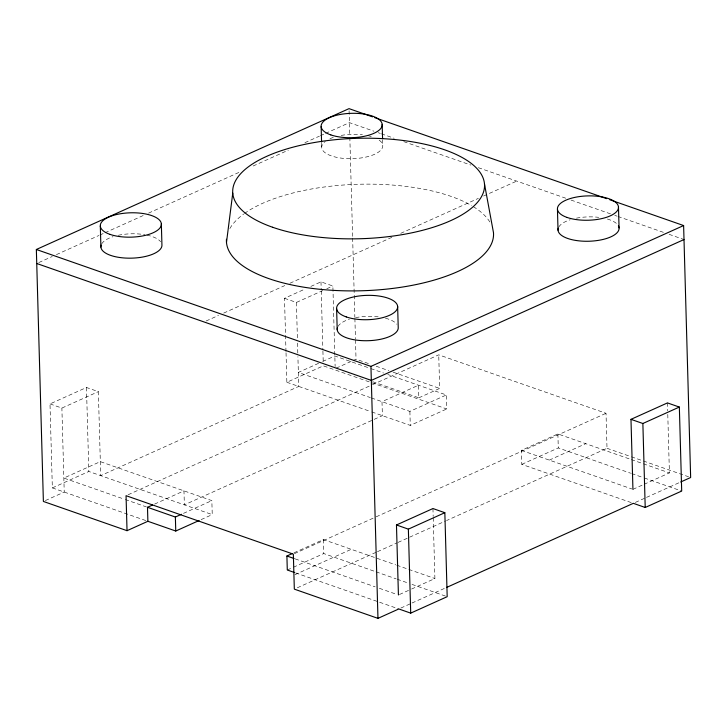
<?xml version="1.0" encoding="UTF-8"?>
<svg xmlns="http://www.w3.org/2000/svg" width="727" height="727" viewBox="0 0 727 727"><rect width="100%" height="100%" fill="white"/><g stroke="black" fill="none" stroke-linecap="round" stroke-linejoin="round"><path stroke-width="0.55" stroke-dasharray="3.63 2.73" d="M38.813 262.556L52.271 256.495M56.415 254.623L98.863 235.503M99.899 235.039L104.043 233.176M105.079 232.704L143.383 215.456M148.562 213.12L239.674 172.081M253.132 166.01L288.337 150.162M304.904 142.692L319.398 136.167M320.434 135.704L324.569 133.832M325.605 133.368L349.423 122.645L373.932 131.205M206.105 321.007L218.527 315.409M223.707 313.083L284.793 285.566M289.964 283.23L392.471 237.057M400.75 233.331L478.402 198.353M483.582 196.017L516.715 181.096M145.763 520.55L52.344 487.908L49.999 403.921L86.477 387.491L98.363 391.644L100.717 475.631L298.742 386.428L297.906 356.63M285.993 351.632L284.502 298.288L304.777 289.155M310.856 286.42L320.989 281.858L332.875 286.011L335.129 366.499M49.999 403.921L61.886 408.074L98.363 391.644M284.502 298.288L296.398 302.441L322.743 290.573M326.796 288.746L332.875 286.011M318.617 363.3L298.352 372.433L370.352 397.587M322.67 361.473L334.829 355.994L369.77 368.207M52.344 487.908L88.821 471.478L212.239 514.598L211.848 500.603L100.326 461.636L63.84 478.066L124.19 499.149M286.029 352.768L286.856 382.275L323.333 365.845L446.751 408.965L446.36 394.97L387.773 374.496M336.174 368.153L352.059 360.992M353.049 360.547L356.03 359.211L370.852 364.381M45.374 500.558L64.23 492.061L61.886 408.074M128.125 494.751L371.433 385.156M372.469 384.683L438.735 354.84L606.027 413.29L607.009 448.286L446.542 520.568M154.578 504.093L183.967 490.861L184.358 504.856L382.393 415.653L381.993 401.658L418.479 385.228L418.825 397.823L372.242 381.548M418.825 397.823L439.671 388.436L438.735 354.84M183.477 513.38L211.848 500.603M371.406 397.96L409.883 411.4L446.36 394.97M201.097 519.623L212.239 514.598M371.797 411.955L410.273 425.395L446.751 408.965M293.99 552.802L323.379 539.57L395.724 564.852M631.209 502.593L521.795 464.362L521.404 450.367L557.882 433.937L630.236 459.21M294.38 553.665L375.141 517.288M376.177 516.824L606.027 413.29M287.292 569.995L292.354 567.714M293.372 567.26L323.769 553.565L374.941 571.449M521.795 464.362L558.281 447.932L630.627 473.213M294.926 574.684L351.259 549.312M549.285 460.109L585.771 443.679M297.307 587.789L376.404 552.156M377.431 551.693L397.033 542.869M398.06 542.406L445.506 521.032M399.441 594.513L410.582 589.488M411.6 589.034L434.9 578.538L433.201 517.579M632.935 489.335L643.068 484.773M644.077 484.309L669.413 472.904L667.713 411.945M400.841 608.054L410.973 603.492M411.991 603.028L445.606 587.889M635.353 502.421L645.485 497.859M646.503 497.395L679.727 482.428M378.194 132.696L380.321 133.441M381.384 133.813L394.17 138.275M403.767 141.629L470.896 165.084M478.348 167.692L565.724 198.217M571.058 200.079L610.48 213.856M614.742 215.346L616.878 216.092M617.941 216.464L663.76 232.467M669.085 234.33L682.935 239.174M376.15 366.235L388.854 370.679M393.089 372.151L439.671 388.436M607.009 448.286L630.3 456.42M631.354 456.792L688.533 476.767M370.834 368.58L383.538 373.015M631.3 459.582L669.413 472.904M631.69 473.586L643.331 477.648M644.395 478.021L681.699 491.052M521.404 450.367L631.872 488.962M286.856 382.275L370.743 411.582M396.788 565.215L434.9 578.538M376.004 571.813L396.115 578.846M397.178 579.219L407.765 582.918M412 584.399L447.187 596.685M125.253 499.522L146.427 506.919M295.162 558.89L375.132 586.825M379.367 588.307L397.369 594.595M295.553 572.885L398.814 608.962M667.459 402.912L667.677 410.819M557.882 433.937L558.281 447.932M432.947 508.546L433.174 516.452M409.883 411.4L410.273 425.395M382.602 139.848L382.756 145.373M349.087 110.795L349.796 136.222M349.832 137.358L352.613 236.966M352.65 238.092L354.858 317.326M354.894 318.462L355.458 338.837M355.494 339.963L356.03 359.211M321.607 143.21L321.734 147.626M320.989 281.858L321.207 289.8M321.243 290.936L322.888 349.951M322.915 351.086L323.206 361.301M323.379 539.57L323.769 553.565M296.398 302.441L297.407 338.564M297.534 343.08L297.879 355.494M86.477 387.491L88.821 471.478M229.868 228.532A133.614 53.28 -1.6 0 1 243.709 214.02M244.526 213.429A133.614 53.28 -1.6 0 1 471.632 205.641M473.332 206.659A133.614 53.28 -1.6 0 1 489.862 222.035M337.973 326.478A30.543 12.177 -1.6 0 1 349.378 319.226M355.612 317.635A30.543 12.177 -1.6 0 1 380.03 317.099M385.474 318.208A30.543 12.177 -1.6 0 1 396.924 324.297M558.799 227.006A30.543 12.177 -1.6 0 1 570.204 219.754M576.438 218.164A30.543 12.177 -1.6 0 1 598.721 217.337M607.372 219.036A30.543 12.177 -1.6 0 1 617.75 224.825M379.149 140.111A30.543 12.177 -1.6 0 1 352.286 158.686A30.543 12.177 -1.6 0 1 325.305 141.401M329.94 138.712A30.543 12.177 -1.6 0 1 336.092 136.54M341.199 135.404A30.543 12.177 -1.6 0 1 362.428 134.777M367.762 135.649A30.543 12.177 -1.6 0 1 373.096 137.112M101.68 243.918A30.543 12.177 -1.6 0 1 113.076 236.666M118.265 235.284A30.543 12.177 -1.6 0 1 144.773 234.703M146.936 235.121A30.543 12.177 -1.6 0 1 160.622 241.737"/><path stroke-width="1.09" d="M226.488 242.454L232.749 193.182M199.071 520.532L175.761 531.028L147.881 521.286L127.034 530.683L43.384 501.448L36.35 249.488L349.033 108.641L372.542 116.856M36.35 249.488L370.934 366.39L683.616 225.552L690.65 477.512L680.726 481.983M684.007 239.547L371.324 380.394L36.741 263.492M147.881 521.286L147.49 507.292L152.552 505.011M147.49 507.292L175.371 517.033L181.45 514.298M294.517 572.522L287.292 569.995L286.901 556.001L291.963 553.72M398.423 594.968L396.469 524.976L432.947 508.546L444.842 512.699L447.187 596.685L410.71 613.125L398.814 608.962L377.967 618.359L294.326 589.134L293.344 554.138L126.053 495.687L127.034 530.683M632.935 489.335L630.981 419.343L667.459 402.912L679.345 407.065L681.699 491.052L645.212 507.482L633.326 503.329L446.642 587.425M396.469 524.976L408.365 529.138L444.842 512.699M630.981 419.343L642.868 423.496L679.345 407.065M374.687 117.61L606.645 198.653M609.853 199.78L683.616 225.552M286.901 556.001L294.126 558.527M484.473 183.867L493.469 232.576A133.614 53.28 -1.6 0 1 360.483 290.8A133.614 53.28 -1.6 0 1 226.46 239.256M642.868 423.496L645.212 507.482M618.468 206.941L619.059 227.933M557.445 209.194L558.027 230.195M408.365 529.138L410.71 613.125M397.642 306.412L398.223 327.404A30.543 12.177 -1.6 0 1 366.081 340.736A30.543 12.177 -1.6 0 1 337.492 327.532M382.175 124.381L382.575 138.739M370.934 366.39L377.967 618.359M336.619 308.666L337.201 329.667M321.152 126.634L321.579 142.101M175.371 517.033L175.761 531.028M161.349 223.852L161.93 244.845A30.543 12.177 -1.6 0 1 129.788 258.176A30.543 12.177 -1.6 0 1 101.189 244.972M100.317 226.106L100.908 247.098M618.413 225.843A30.543 12.177 -1.6 0 1 589.579 241.219A30.543 12.177 -1.6 0 1 558.318 228.06M346.279 316.927A30.543 12.177 -1.6 0 0 396.869 309.593A30.543 12.177 -1.6 0 0 358.238 296.098A30.543 12.177 -1.6 0 0 346.279 316.927M567.115 217.455A30.543 12.177 -1.6 0 0 617.696 210.121A30.543 12.177 -1.6 0 0 579.065 196.626A30.543 12.177 -1.6 0 0 567.115 217.455M330.812 134.895A30.543 12.177 -1.6 0 0 381.402 127.561A30.543 12.177 -1.6 0 0 342.762 114.057A30.543 12.177 -1.6 0 0 330.812 134.895M109.986 234.367A30.543 12.177 -1.6 0 0 160.576 227.033A30.543 12.177 -1.6 0 0 121.936 213.529A30.543 12.177 -1.6 0 0 109.986 234.367M272.625 227.26A125.98 50.236 -1.6 0 0 481.292 196.999A125.98 50.236 -1.6 0 0 321.925 141.32A125.98 50.236 -1.6 0 0 272.625 227.26"/></g></svg>
